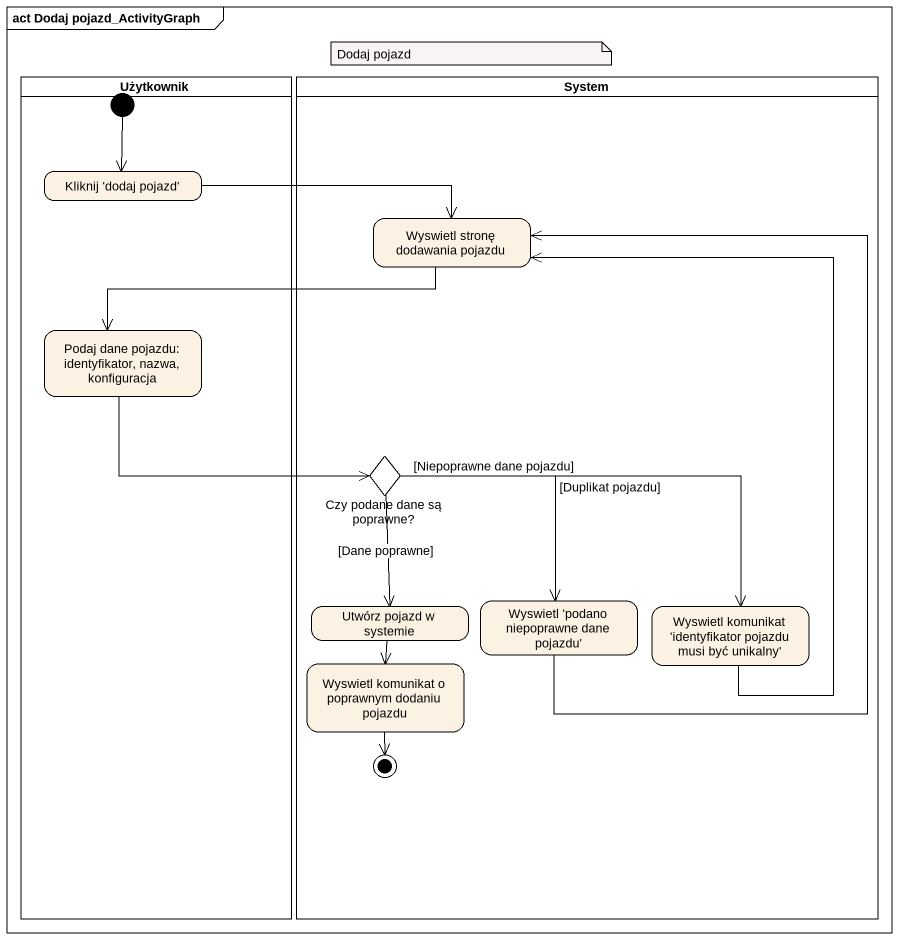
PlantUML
@startuml
mainframe act Dodaj pojazd_ActivityGraph
hide empty description
state Użytkownik <<partition>> {
  state "Kliknij 'dodaj pojazd'" as Kliknij_dodaj_pojazd
  state "Podaj dane pojazdu: identyfikator, nazwa, konfiguracja" as Podaj_dane_pojazdu
  [*] --> Kliknij_dodaj_pojazd
}
state System <<partition>> {
  state "Wyswietl stronę dodawania pojazdu" as Wyswietl_stronę_dodawania
  state "Czy podane dane są poprawne?" as Czy_podane_dane_są_poprawne <<choice>>
  state "Utwórz pojazd w systemie" as Utwórz_pojazd_w_systemie
  state "Wyswietl 'podano niepoprawne dane pojazdu'" as Wyswietl_podano_niepoprawne
  state "Wyswietl komunikat 'identyfikator pojazdu musi być unikalny'" as Wyswietl_komunikat
  state "Wyswietl komunikat o poprawnym dodaniu pojazdu" as Wyswietl_komunikat_o
  Wyswietl_komunikat_o --> [*]
}
Kliknij_dodaj_pojazd -right-> Wyswietl_stronę_dodawania
Wyswietl_stronę_dodawania -left-> Podaj_dane_pojazdu
Podaj_dane_pojazdu -right-> Czy_podane_dane_są_poprawne
Czy_podane_dane_są_poprawne --> Utwórz_pojazd_w_systemie : [Dane poprawne]
Czy_podane_dane_są_poprawne --> Wyswietl_podano_niepoprawne : [Niepoprawne dane pojazdu]
Czy_podane_dane_są_poprawne -right-> Wyswietl_komunikat : [Duplikat pojazdu]
Utwórz_pojazd_w_systemie --> Wyswietl_komunikat_o
Wyswietl_podano_niepoprawne -up-> Wyswietl_stronę_dodawania
Wyswietl_komunikat -up-> Wyswietl_stronę_dodawania
note as N1
  Dodaj pojazd
end note
@enduml
